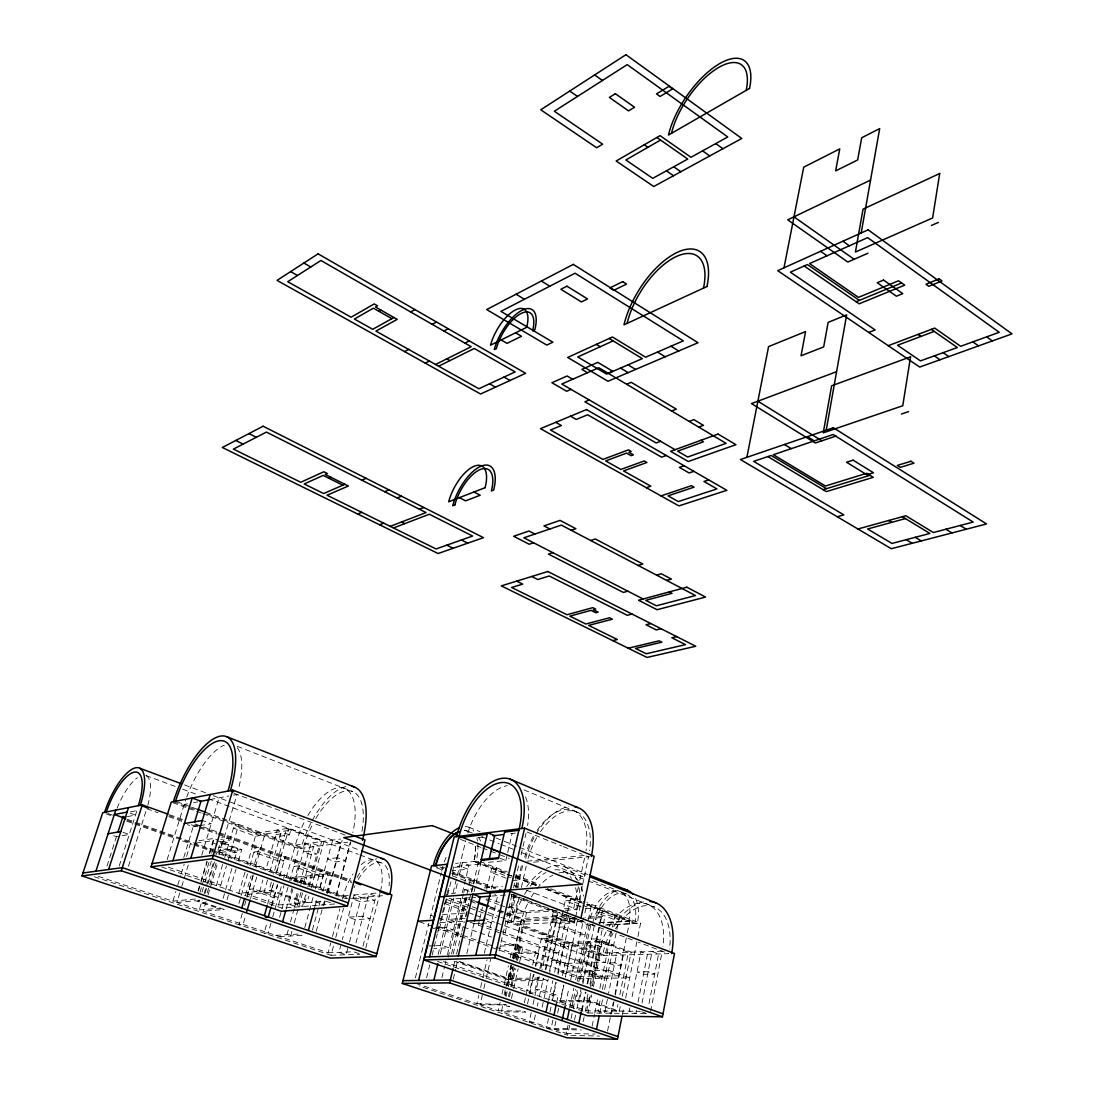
<?xml version="1.0" encoding="UTF-8"?>
<svg xmlns="http://www.w3.org/2000/svg" width="1094" height="1094" viewBox="0 0 1094 1094"><rect width="100%" height="100%" fill="white"/><g stroke="black" fill="none" stroke-linecap="round" stroke-linejoin="round"><path stroke-width="0.75" stroke-dasharray="5 3.75" d="M650.615 1011.403L662.239 951.206L598.664 953.147L591.84 986.077M642.041 1003.075L652.106 951.52L658.615 953.954L648.332 1007.054M636.476 1010.213L635.833 1013.495L629.228 1011.198L629.87 1007.902M638.076 1002.077L647.457 954.283L640.961 951.848L631.484 999.752M563.861 985.12L560.319 1001.721L586.726 1010.788L616.592 1011.075L617.905 1004.538M619.874 994.733L628.407 952.245L598.897 941.264L589.652 985.803M555.725 982.344L551.814 1000.559L589.283 1000.654L619.327 1011.102L620.64 1004.552M622.281 996.361L631.129 952.149L601.604 941.168L564.285 942.618L557.516 974.07M622.336 1014.808L624.004 1006.425M625.672 998.043L637.597 938.201M637.925 936.546L640.564 923.295L586.794 902.605M607.539 1031.054L610.575 1015.998M610.917 1014.316L613.269 1002.61M614.965 994.241L627.012 934.508M627.341 932.854L629.679 921.285L586.63 904.752L584.21 916.129M613.98 1001.571L611.642 1013.222L605.078 1010.965M615.307 994.993L623.375 954.98L616.934 952.587L608.51 993.352M607.457 999.287L604.49 1013.14L597.939 1010.897L600.661 997.619M592.141 1026.022L594.507 1014.521M594.78 1013.222L598.199 996.525M599.881 988.361L612.093 928.861M612.435 927.206L614.828 915.582L619.778 915.295L604.531 989.961M602.343 989.414L609.837 952.806L616.264 955.185M599.772 1013.276L602.862 998.166M583.129 1021.632L584.852 1013.317M585.194 1011.649L588.654 995.007M590.377 986.679L603.04 925.674M603.382 924.02L604.75 917.456L601.768 916.307L585.126 917.251M586.726 1010.788L590.131 994.309M589.283 1000.654L590.651 994.049M592.36 985.79L601.604 941.168M601.317 946.789L598.008 945.558L587.314 945.941L590.61 947.158L601.317 946.789L602.206 942.495L572.709 943.616L565.625 976.819M437.573 961.421L588.011 1012.962L591.731 994.952M593.427 986.761L599.868 955.65L668.762 953.667L638.458 942.235M581.242 991.971L579.177 1001.789L575.827 1000.627L577.892 990.795M582.952 983.793L591.498 942.905L588.203 941.688L579.601 982.617M581.516 1010.459L585.358 992.039M587.068 983.793L602.712 908.731L597.775 909.032L595.327 920.71M582.131 1010.596L585.96 992.272M587.683 983.944L600.059 924.539M600.401 922.898L601.768 916.307M587.929 994.049L586.562 1000.654L616.592 1011.075M569.701 1007.889L573.899 988.032M575.649 979.745L591.539 904.423L586.63 904.752M555.916 1021.153L554.179 1029.317L566.295 1033.351L568.018 1025.215M571.779 1007.314L575.553 989.427M577.263 981.291L589.461 923.363M569.701 1025.215L567.595 1035.211L419.098 986.009M571.095 1018.555L572.846 1010.227M573.201 1008.559L577.058 990.234M578.808 981.906L590.596 925.798L593.933 925.633M574.528 1020.073L575.567 1015.068M576.88 1008.805L580.928 989.482M582.459 982.193L594.986 922.379M565.448 1004.552L568.948 988.06M570.699 979.814L583.868 917.757M552.88 1020.141L551.13 1028.305L501.38 1011.8L503.254 1003.513M556.737 1002.172L558.131 995.636L540.901 989.687L536.238 989.714L553.455 995.636L558.131 995.636M562.412 975.629L568.579 946.857L546.426 938.543L541.311 938.761L563.916 947.021L568.579 946.857M569.427 942.413L568.538 946.625L563.383 946.802M573.994 921.599L557.133 915.268L552.511 915.541L569.331 921.845L573.994 921.599L574.801 917.825M574.418 922.898L567.376 920.259L552.771 921.066L559.772 923.678L574.418 922.898L575.376 918.44M575.69 916.95L582.213 886.455M582.5 885.114L588.558 856.793L583.827 854.893M557.667 1012.989L559.403 1004.825M559.759 1003.198L563.588 985.243M565.338 977.079L577.741 918.946M548.491 1000.641L552.812 980.648M554.603 972.306L570.986 896.519L566.104 896.861L549.708 972.402M567.376 920.259L568.347 915.787M548.545 1018.432L546.439 1028.21L578.316 1028.934M549.94 1011.923L550.993 1007.027M552.402 1000.531L556.258 982.603M558.008 974.453L570.138 918.098L575.129 917.811M578.384 886.742L573.776 908.184L563.766 908.827M579.806 880.15L585.126 855.412L527.267 861.183M549.585 970.542L560.73 919.247L553.742 916.635L542.132 969.681M542.132 1007.259L543.568 1000.627M543.937 998.959L548.258 979.034M533.407 974.535L529.373 992.873L534.501 992.86L538.426 974.959M539.848 968.464L547.356 934.303L542.241 934.536L535.253 966.207M531.219 1012.62L529.058 1022.452L533.722 1022.534L535.882 1012.675M533.01 1004.442L539.123 976.6M540.915 968.422L553.332 911.767L556.422 911.576M537.304 1006.111L538.029 1002.815M539.465 996.251L543.403 978.173M545.195 969.968L557.967 911.48M546.043 969.284L557.243 917.948L521.141 919.999L512.293 958.672M524.327 1002.788L530.863 973.195M532.682 964.99L535.595 951.835L538.74 952.97L535.841 966.098M527.513 1003.868L529.318 995.649M529.687 994.008L534.036 974.303M508.464 996.62L510.324 988.347M510.693 986.679L514.795 968.477M516.655 960.204L520.019 945.298L516.819 944.149L500.314 944.792M509.462 996.784L511.322 988.552M511.691 986.911L515.766 968.792M517.612 960.559L520.58 947.39L522.946 947.295L519.609 962.146M511.472 998.439L513.318 990.193M513.688 988.538L518.132 968.751M482.345 994.993L480.102 1004.73L498.208 1010.747L500.095 1002.446M501.982 994.145L503.855 985.844M504.238 984.176L508.368 965.92M510.255 957.619L511.377 952.628L535.595 951.835M504.088 994.966L511.021 964.771M458.865 961.298L508.436 978.419L511.445 965.099M512.949 958.44L521.988 918.468L566.719 915.883M505.127 995.212L505.879 991.889M507.384 985.256L511.5 967.014M513.373 958.713L514.495 953.736L538.74 952.97M505.223 995.513L505.961 992.203M507.466 985.571L511.582 967.356M513.455 959.069L516.819 944.149M506.084 996.62L507.944 988.361M508.327 986.706L512.799 966.877M514.659 958.617L517.64 945.394L520.019 945.298M513.236 966.371L510.228 979.65L456.608 961.147M515.11 958.057L523.725 919.849L504.635 912.806M454.078 961.216L511.158 980.894L514.139 967.643M516.012 959.37L526.529 912.669L507.931 905.859M557.229 910.769L515.452 913.353L512.033 912.095L515.753 895.781M517.626 887.631L522.836 864.821M519.158 897.066L513.51 921.886A53.155 29.292 -70.2 0 1 522.002 898.871M521.359 887.466L526.214 866.133M499.055 950.946L512.006 894.536M513.524 887.918L519.199 863.139M521.1 854.879L526.023 833.396M505.154 932.854L514.057 893.989M515.548 887.507L518.132 876.171L514.946 876.458M514.44 896.041L508.464 922.16L574.022 918.509M516.313 887.863L521.92 863.371M415.761 983.383L476.875 1003.663L478.762 995.54M480.635 987.417L482.522 979.294M482.892 977.68L487.035 959.807M483.849 988.511L485.722 980.388M486.092 978.774L490.591 959.288M484.3 953.202L497.688 895.617L494.762 894.523M488.416 862.332L505.852 860.554L507.329 854.182M507.698 852.582L512.142 833.478M478.256 925.1L479.404 920.232M479.787 918.632L482.468 907.241M486.666 889.367L491.644 868.253L496.389 867.802L491.425 888.984M466.823 953.653L474.099 922.871M453.422 967.041L454.981 960.546M456.526 954.064L461.559 932.95M461.955 931.336L464.28 921.586M465.442 916.704L470.912 893.771M471.309 892.13L478.734 861.005L455.596 863.398M466.071 916.198L467.193 911.507M471.993 891.35L473.538 884.896M473.77 883.925L474.687 880.055L470.201 880.451L457.101 935.165L461.6 934.946M453.258 979.103L455.624 969.147M456.02 967.493L457.593 960.86M474.058 891.733L480.649 864.041A34.803 17.668 -68.9 0 0 481.278 861.033M441.908 977.612L444.711 966.002M445.08 964.47L445.901 961.038M447.446 954.611L461.969 894.29M462.352 892.677L468.97 865.217L462.365 862.701L458.837 877.265M448.171 957.4L463.418 893.935M463.774 892.472L464.471 889.559L472.745 888.875M451.48 954.036L464.895 898.119L477.613 902.823M453.176 953.982L466.577 897.996L470.188 899.323M440.267 953.913L454.516 895.056M457.265 883.733L454.913 893.442L446.42 894.222M426.592 977.845L429.792 964.744M432.144 955.117L437.299 934.016M437.696 932.389L440.034 922.748M440.431 921.162L444.082 906.215M444.328 905.176L446.885 894.701M447.282 893.06L448.896 886.482M452.506 871.699L453.709 866.763L480.649 864.041M450.933 881.737L439.843 927.206L435.385 927.452M452.519 875.227L453.313 871.986L501.462 890.16M438.12 954.488L451.562 899.131L475.671 897.299M453.135 892.649L465.743 840.698M415.378 977.886L428.834 923.295M430.024 918.495L441.292 872.793M441.689 871.166L442.496 867.898A34.803 17.668 -68.9 0 1 443.275 864.971M362.989 946.173L375.967 896.273L368.842 893.716L355.755 943.725M365.765 948.101L380.124 892.745L352.309 895.138M347.81 948.375L346.128 954.761L338.921 952.354L340.658 945.79M349.492 942.002L361.198 897.504L354.128 894.974L342.313 939.568M206.11 901.429L203.183 911.22L328.132 952.765L330.73 943.014M332.467 936.519L339.851 908.909M342.449 899.159L343.325 895.904A36.622 17.066 -69.3 0 1 353.061 874.024M94.248 876.718L331.003 955.294L333.588 945.599M335.749 937.531L343.489 908.458M336.049 895.494L350.34 842.366M336.268 896L350.832 841.819M325.068 901.497L324.18 904.793L315.851 901.894L317.192 897.012M327.256 893.429L340.904 843.118L332.74 840.083L318.901 890.748M327.913 893.046L342.19 840.383M312.392 930.132L318.518 907.623M318.956 906.023L320.706 899.596M322.894 891.555L327.708 873.874L291.852 877.675L290.689 881.846M316.18 931.418L322.716 907.323M323.154 905.723L324.453 900.909M326.627 892.868L331.427 875.214L295.503 878.974L294.341 883.131L305.595 881.996L301.917 880.697L295.503 881.354M304.775 927.603L313.91 894.249M315.373 888.902L320.227 871.18L324.672 870.701L319.38 890.092M314.867 906.611L317.164 898.188M305.609 895.042L302.436 906.529L294.218 903.685L297.404 892.171M307.852 886.892L319.147 845.977L311.079 842.995L299.674 884.007M253.152 874.762L247.49 894.345L278.505 904.984L304.734 902.81L306.949 894.755M309.164 886.701L321.609 841.573L286.587 828.609L273.637 874.147M244.988 872.191L238.834 893.333L271.38 890.188L307.14 902.618L308.918 896.15M311.134 888.082L324.015 841.259L288.953 828.24L256.338 833.163L247.353 864.069M288.269 929.859L286.929 934.714L290.662 935.958L292.002 931.117M290.512 921.777L294.108 908.827M294.56 907.213L299.045 891.036M300.836 884.567L303.079 876.485L306.758 877.798L304.966 884.253M301.014 892.266L296.939 906.967L288.734 904.136L292.836 889.408M303.257 884.157L313.636 846.701L305.582 843.734L295.106 881.285M294.245 923.035L302.737 892.335M286.19 908.977L292.016 888.109M293.971 881.121L299.428 861.58L295.038 862.113M270.97 923.199L268.249 932.854L264.119 933.1L266.909 923.227M272.762 916.799L281.814 884.704M283.62 878.291L284.522 875.077L280.392 875.528M278.505 904.984L283.975 885.566M286.245 877.484L295.353 845.115A57.667 25.518 -68.3 0 1 305.158 820.432M279.572 917.319L288.091 886.933M289.732 880.82L298.758 848.643L347.646 842.23M289.431 834.831L285.26 833.3L275.893 834.667L280.037 836.199L289.431 834.831L290.758 830.141L264.939 833.984L255.039 868.239M271.476 905.531L277.493 884.294M279.804 876.116L285.343 856.506L281.008 857.053L276.385 873.327M271.818 905.832L277.602 885.402M267.565 879.891L263.886 892.786L259.661 891.323L262.902 880.027M269.876 871.836L281.363 831.536L277.22 830.018L265.678 870.345M271.326 882.284L269.015 890.42L304.734 902.81M271.38 890.188L273.691 882.037M276.003 873.887L288.953 828.24M267.606 904.259L273.609 883.104M242.266 913.463L239.012 924.758L243.073 924.485L245.876 914.762M244.591 905.449L246.465 898.94M246.916 897.395L253.425 874.858M250.512 898.639L257.035 876.02M238.943 903.466L240.844 896.902M241.323 895.275L247.504 873.956M249.883 865.764L255.121 847.727L259.401 847.139L253.835 866.366M259.948 835.543L237.836 827.474L233.405 828.185L255.449 836.199L259.948 835.543L260.837 832.479M245.494 895.207L251.059 875.979M223.094 898.434L232.16 867.624M234.54 859.515L237.877 848.178L216.844 851.105L215.874 854.373M227.046 899.774L229.425 891.665M229.904 890.051L236.072 869.005M238.451 860.896L241.774 849.559L216.94 840.684M222.67 864.383L216.366 885.648L220.783 885.169L226.458 865.983M228.345 859.583L238.752 824.397L234.321 825.108L224.612 857.833M234.526 852.787L236.605 852.513L220.906 846.92L218.855 847.207L234.526 852.787L235.812 848.465L220.154 842.859L216.762 854.236M207.163 893.032L216.38 862.099M218.814 853.963L222.205 842.558L220.154 842.859M219.169 854.318L237.015 794.435L230.478 795.666M220.291 841.683L223.45 841.218L224.762 836.801L221.603 837.279M208.051 894.906L217.774 862.25M212.4 842.859L216.366 844.267L227.456 842.654L228.755 838.236L220.838 839.426M199.983 892.389L209.269 861.402M211.716 853.252L213.18 848.356M202.034 892.184L204.469 884.007M204.961 882.379L211.32 861.142M179.799 892.882L176.872 902.482L199.272 909.921L202.199 900.116M204.154 893.579L213.918 860.91M205.111 893.224L207.545 885.101M208.024 883.487L214.821 860.732M198 890.817L200.448 882.639M200.94 880.998L206.834 861.375M209.296 853.197L213.713 838.483L217.679 839.905M198.438 890.967L207.231 861.675M209.665 853.539L213.576 840.52L194.882 843.31M201.747 855.221L219.06 797.827M98.31 876.362L172.893 901.155L175.819 891.542M177.775 885.142L180.701 875.542M181.194 873.942L184.12 864.342M186.568 856.342L190.971 841.929M181.741 886.482L188.551 864.096M183.792 857.464L193.611 825.355M167.15 859.583L184.216 804.446A59.965 23.193 -67.5 0 1 185.83 799.523M128.477 866.298L146.268 810.312M119.178 866.065L136.914 810.613L134.111 809.615M106.993 866.024L117.345 833.943M130.446 811.857L138.541 810.298M184.216 804.446L187.566 803.803M193.706 802.64L197.617 801.902M209.939 799.564L228.851 795.981M127.465 816.589L135.492 815.071L127.082 812.076M198.11 825.915L193.187 826.736L187.279 824.616M199.751 825.642L211.251 823.741L202.294 820.486M198.93 840.725L213.713 838.483M220.687 852.458L241.774 849.559M295.353 845.115L340.658 839.016M477.914 837.648L484.642 836.828M510.816 833.642L515.315 833.095M255.75 866.817L259.825 866.325M475.302 846.291A34.885 17.695 -68.8 0 1 473.811 861.416L476.191 861.169L506.207 872.752M442.482 867.898L444.807 867.665M454.625 867.378L461.394 866.694L468.013 869.21L452.738 870.715M533.612 862.222L589.42 856.711M172.893 901.155L195.539 898.994L199.587 900.348L197.535 900.54L224.202 909.483L203.183 911.22M247.49 894.345L273.268 891.897M176.872 902.482L195.498 900.731L218.171 908.335M202.212 902.974L204.25 902.796M512.43 880.588L517.216 880.164L512.553 878.386M343.325 895.904L351.68 895.193M199.272 909.921L220.236 908.157M382.544 895.712L346.073 898.762L212.961 851.693M307.14 902.618L324.097 901.21M484.314 887.918L502.515 886.413M334.682 903.959L282.074 908.157L161.68 866.913M491.862 896.068L507.233 894.892M466.058 910.044L463.063 910.249L444.602 903.507M506.262 907.35L511.076 907.035M442.441 914.543L469.039 912.834L473.839 914.584M512.033 912.095L552.087 909.565M585.796 908.649L590.719 908.348L582.801 905.312M565.434 910.263L577.276 909.524L526.72 890.27M465.046 918.345L448.636 919.329L455.364 921.75M440.472 922.625L467.07 921.066M473.88 923.774L480.239 923.418M481.839 923.322L491.37 922.789L483.986 920.109M275.715 935.343L300.043 933.989M587.861 918.386L604.75 917.456M279.435 936.573L303.804 935.247M433.087 928.286L446.653 927.548L453.395 929.941L438.092 930.748M582.35 921.066L520.347 924.389A53.004 29.388 -70.3 0 1 528.799 901.429M598.609 922.789L628.954 921.216L634.848 923.486L637.337 923.363L583.622 902.632M599.526 922.844L629.679 921.285M606.938 924.881L634.848 923.486L587.013 905.039M605.584 925.045L640.564 923.295M593.522 925.469L511.103 894.919M546.959 940.84L551.595 940.649M428.752 945.982L433.839 945.777M435.535 945.708L442.318 945.435L449.087 947.801L433.785 948.389M500.259 946.05L515.274 945.489M328.132 952.765L353.649 951.794L359.447 953.736M331.003 955.294L359.844 954.269M554.029 952.477L558.925 952.313L500.409 931.144M574.897 960.012L579.834 959.889L591.198 963.992L586.247 964.115M546.275 965.031L541.626 965.14L477.285 942.317M508.436 978.419L540.313 977.981L547.438 980.47L511.158 980.894M507.643 979.691L543.882 979.226M560.319 1001.721L589.939 1001.817M476.875 1003.663L505.51 1004.524M480.102 1004.73L501.845 1004.866L509.626 1006.685L504.225 1004.88L506.604 1004.894M619.327 1011.102L640.428 1011.307M498.208 1010.747L522.508 1011.006L525.708 1012.073L501.38 1011.8M588.011 1012.962L647.675 1013.632M554.179 1029.317L581.393 1029.96M566.295 1033.351L595.027 1034.103M570.959 1035.307L599.512 1036.086M168.326 867.173L220.783 885.169M443.343 961.571L534.501 992.86M113.667 835.707L116.47 836.678L129.27 834.517L120.805 831.549M325.738 901.073L332.713 903.521M641.754 1011.772L647.046 1013.632M127.273 819.365L350.353 898.406M107.759 813.471L112.573 815.18M127 820.281L133.413 822.551M135.013 823.112L192.722 843.542M194.322 844.117L211.962 850.353M213.562 850.913L346.607 898.01M105.913 813.827L110.713 815.522M126.685 821.17L176.216 838.688M182.602 840.958L192.188 844.336M193.788 844.91L211.361 851.118M438.311 926.673L563.383 971.116M419.371 921.777L476.232 941.948M601.946 978.309L584.565 972.087L589.529 972.005L606.924 978.241M590.459 970.61L593.481 971.704L566.377 972.183L578.288 976.409L618.671 975.821L468.656 921.64M517.64 945.394L522.946 947.295M430.804 915.295L437.203 917.592M438.79 918.167L491.521 937.066M501.12 940.512L565.024 963.417L605.201 962.46L496.266 922.762M223.45 841.218L227.456 842.654M478.529 923.213L498.837 930.57M169.57 814.729L183.997 819.939M195.238 823.987L217.692 832.096M219.292 832.671L351.01 880.205M169.064 815.645L181.85 820.254M194.636 824.862L197.823 826.025M199.423 826.599L216.995 832.931M218.595 833.505L351.215 881.313M146.774 808.712L157.919 812.733M168.832 816.671L181.823 821.334M191.327 824.767L197.754 827.078M199.354 827.652L217.022 834.011M218.472 834.531L351.94 882.598M173.399 801.683L195.744 809.847M206.903 813.922L221.262 819.174M222.861 819.762L301.041 848.342A62.426 27.87 -68.4 0 1 311.626 821.676M445.983 902.058L466.017 909.387M172.852 802.668L187.033 807.851M188.606 808.425L194.91 810.722M196.496 811.297L201.214 813.033M202.8 813.608L298.758 848.643M475.439 915.172L481.852 917.497M483.452 918.085L494.666 922.174M449.087 898.229L471.09 906.311M472.321 906.762L478.94 909.182M480.293 909.688L486.803 912.068M488.28 912.615L499.452 916.717M500.943 917.264L605.078 955.5A51.295 30.591 -71.2 0 1 613.037 933.196M445.778 899.2L496.375 917.743M505.25 920.984L599.868 955.65M176.982 801.793L190.63 806.784M191.505 807.112L196.305 808.863M205.891 812.377L303.353 848.041A57.49 25.668 -68.4 0 1 313.363 822.948M490.331 907.514L503.213 912.273M462.379 898.311L476.669 903.589M489.374 908.28L524.587 921.271M145.912 775.55L176.257 786.818M182.643 789.184L197.016 794.517M208.202 798.661L358.326 854.346M359.926 854.947L382.285 863.234M473.319 900.485L478.037 902.222M490.591 906.871L506.29 912.669M507.862 913.244L521.988 918.468M184.489 784.904L206.821 793.232M213.152 795.625L359.994 850.298M464.471 889.559L470.844 891.938M499.479 902.591L489.114 898.858L484.355 899.213L498.44 904.451M500.013 905.025L504.703 906.776M436.26 867.679L442.564 870.045M451.904 873.573L492.587 888.889M511.773 896.109L590.596 925.798M234.02 793.3L345.376 835.173M452.355 875.884L472.239 883.35M439.87 866.913L443.508 868.294M512.498 894.318L517.243 896.109M523.547 898.489L527.691 900.171M565.817 914.598L583.293 921.216M591.69 924.403L594.589 925.497M510.925 894.126L548.641 908.348M551.13 909.292L559.649 912.505M562.084 913.422L584.866 922.023M590.883 924.293L614.678 933.264M619.696 935.151L632.359 939.937M433.333 865.518L442.865 869.115M452.383 872.711L495.24 888.916M506.221 878.209L490.7 872.274L495.445 871.822L510.994 877.785M581.064 906.83L565.256 900.786L570.138 900.458L581.215 904.697M514.084 885.456L518.829 887.261M507.137 874.215L511.801 876.007M514.891 877.197L538.18 886.14M545.933 889.107L585.044 904.136M480.211 861.566L507.26 871.986M515.028 874.968L539.903 884.54M550.774 888.738L585.222 901.989M515.684 876.417L539.383 885.552M547.287 888.601L582.035 902.017M473.811 861.416L505.702 873.696L474.003 861.484A34.885 17.6 -68.9 0 0 475.507 846.373M507.301 874.311L537.592 885.99M545.564 889.066L580.64 902.591M460.478 839.385L480.963 847.385M482.536 848L498.29 854.14M499.862 854.756L509.312 858.448M500.054 858.298L505.852 860.554M237.343 746.327L352.801 791.632M562.986 870.988L586.616 880.287M588.189 880.916L654.376 906.953M564.627 866.79L588.23 876.13M467.658 831.235L474.194 833.806M481.675 836.773L499.137 843.693M500.724 844.322L513.414 849.341M521.346 852.486L586.425 878.236M592.77 880.752L626.096 893.935A32.834 19.254 -70.3 0 0 595.915 919.753M626.165 893.962L620.353 891.678A32.902 19.104 -70.3 0 1 628.954 921.216M468.943 827.269L480.047 831.686M495.897 837.977L518.105 846.811M519.677 847.44L587.861 874.53M527.062 832.014L561.755 845.99M563.328 846.633L582.254 854.25M523.958 789.868L575.991 811.639M361.116 864.629A36.622 17.066 -69.3 0 1 380.862 889.586M358.23 879.494A36.526 17.148 -69.4 0 1 380.356 862.592A36.526 17.148 -69.4 0 1 389.04 885.73M353.991 887.877A36.526 17.148 -69.4 0 1 354.948 885.743M357.013 877.456A40.916 19.213 -69.4 0 1 376.705 858.749M146.199 775.66A39.657 14.017 -67.5 0 1 147.772 805.362M117.072 808.247A39.657 14.017 -67.5 0 1 137.338 777.67M635.6 898.557A36.772 21.565 -70.3 0 1 637.337 923.363M592.798 922.406A36.772 21.565 -70.3 0 1 617.317 890.256M627.778 894.796A32.834 19.254 -70.3 0 1 634.835 923.486M465.265 826.517A39.083 19.829 -68.8 0 1 473.743 831.098M476.902 838.141A39.083 19.829 -68.8 0 1 477.504 841.067M477.846 844.212A39.083 19.829 -68.8 0 1 476.191 861.169M464.116 830.442A34.885 17.695 -68.8 0 1 470.365 833.081M464.389 830.551A34.885 17.6 -68.9 0 1 469.189 832.042M478.447 837.238A34.803 17.668 -68.9 0 1 480.526 841.136M444.246 861.949A34.803 17.668 -68.9 0 1 446.735 855.795M590.295 917.62A32.902 19.104 -70.3 0 1 618.616 891.131M525.558 796.924A53.319 27.706 -68.3 0 1 527.609 825.56M467.794 833.108A53.319 27.706 -68.3 0 1 507.37 785.615M540.477 831.7A52.102 28.676 -68.8 0 1 576.429 811.803A52.102 28.676 -68.8 0 1 589.639 850.708M528.06 858.503A52.102 28.676 -68.8 0 1 537.769 835.912M537.127 830.346A52.17 28.635 -68.8 0 1 573.488 810.558A52.17 28.635 -68.8 0 1 585.974 850.872M524.696 857.176A52.17 28.635 -68.8 0 1 534.433 834.558M558.87 872.957A53.004 29.388 -70.3 0 1 578.37 881.039M581.174 886.564A53.004 29.388 -70.3 0 1 583.594 896.082M531.301 896.984A53.004 29.388 -70.3 0 1 535.964 890.092M536.963 888.807A53.004 29.388 -70.3 0 1 552.812 875.173M554.877 869.839A53.155 29.292 -70.2 0 1 571.492 878.345M575.54 887.74A53.155 29.292 -70.2 0 1 576.237 913.764M524.518 894.413A53.155 29.292 -70.2 0 1 527.253 890.174M530.18 886.208A53.155 29.292 -70.2 0 1 546.029 872.52M615.471 928.888A51.295 30.591 -71.2 0 1 653.856 906.748A51.295 30.591 -71.2 0 1 669.501 949.127M609.112 926.481A51.418 30.495 -71.1 0 1 647.457 904.246A51.418 30.495 -71.1 0 1 662.991 946.652M598.664 953.147A51.418 30.495 -71.1 0 1 606.664 930.789M525.64 858.393A56.573 31.138 -68.8 0 1 535.472 835.078M536.169 833.915A56.573 31.138 -68.8 0 1 568.825 806.729M611.095 931.404A55.698 33.217 -71.2 0 0 602.466 955.582L510.98 922.023A57.709 31.794 -70.2 0 1 519.554 898.324M613.734 926.741A55.698 33.217 -71.2 0 1 646.786 901.47M546.221 868.513A57.709 31.794 -70.2 0 1 576.401 879.426M579.013 887.931A57.709 31.794 -70.2 0 1 579.095 913.203M526.652 886.564A57.709 31.794 -70.2 0 1 541.612 871.262M237.138 747.626A59.965 23.193 -67.5 0 1 238.424 789.321M186.746 796.993A59.965 23.193 -67.5 0 1 224.256 745.192M315.783 818.599A57.49 25.668 -68.4 0 1 351.844 791.277A57.49 25.668 -68.4 0 1 361.608 833.136M307.838 815.604A57.667 25.518 -68.3 0 1 344.405 788.336A57.667 25.518 -68.3 0 1 352.856 832.561M312.337 820.35A62.426 27.87 -68.4 0 1 347.892 786.258M258.129 851.542L253.849 852.117L279.763 861.402L284.112 860.882L258.129 851.542M308.836 851.077L303.339 851.775L311.407 854.715L316.918 854.031L308.836 851.077M337.485 857.737L327.598 858.913L335.803 861.908L345.731 860.759L337.485 857.737M298.211 865.942L293.835 866.448L319.051 875.487L323.496 875.022L298.211 865.942M253.343 888.848L249.268 889.244L274.088 897.818L278.218 897.449L253.343 888.848M367.748 897.914L353.02 899.131L360.104 901.634L374.873 900.458L367.748 897.914M362.962 916.198L348.234 917.196L355.359 919.671L370.128 918.714L362.962 916.198M601.891 912.628L596.968 912.916L614.035 919.452L618.985 919.179L601.891 912.628M564.422 926.905L559.526 927.151L580.244 934.85L585.167 934.632L564.422 926.905M596.435 938.83L591.498 939.021L608.702 945.421L613.666 945.243L596.435 938.83M557.188 960.409L552.279 960.532L573.201 968.026L578.138 967.916L557.188 960.409M614.869 962.802L607.758 962.966L614.213 965.318L621.324 965.168L614.869 962.802M608.551 970.282L558.706 971.198L579.505 978.569L629.679 977.927L608.551 970.282M648.154 971.759L636.995 971.951L643.518 974.33L654.704 974.152L648.154 971.759"/><path stroke-width="1.5" d="M826.216 430.202L846.66 314.853L828.144 322.374L823.686 346.894L801.04 355.796L805.567 331.564L768.576 346.607L746.887 457.333M861.183 232.981L879.672 128.613L861.703 137.748L857.655 159.97L835.625 170.896L839.754 148.893L803.707 167.177L784.001 267.825M580.941 918.126L594.11 856.246L524.6 828.158L454.174 836.924L423.952 959.985L587.423 1015.793L662.444 1016.791L674.492 953.503L510.064 891.323L439.46 896.875M447.596 864.219L431.542 865.901L402.264 983.397L567.048 1037.823L617.454 1039.3L621.994 1016.476M596.49 1029.345L599.17 1016.217M578.822 1023.382L581.229 1011.841M567.253 1019.485L569.359 1009.543M562.302 1019.403L565.106 1006.206M553.933 1015.246L556.381 1003.8M545.974 1012.306L548.135 1002.309M423.952 959.985L494.748 957.906L524.6 828.158M490.03 954.939L519.185 828.842A53.469 27.582 -68.3 0 0 501.025 782.593A53.469 27.582 -68.3 0 0 459.083 836.322L429.614 956.853M475.712 955.39L490.358 892.868M504.963 830.606L498.399 858.558L481.018 860.363L487.596 832.766L494.734 835.597L489.155 859.187M474.481 921.257L480.225 896.957L472.95 894.249L458.249 955.937M402.264 983.397L449.648 982.877L453.039 968.669M433.88 980.251L437.887 963.677M418.605 980.456L447.145 864.274M167.956 814.155L142.288 804.897L102.713 812.705L82.009 875.952L330.265 958.084L376.062 956.566L391.871 894.947L354.155 881.34M347.4 906.147L364.986 839.96L232.79 790.128L171.279 802.093L151.04 866.817L281.213 911.247L347.4 906.147L212.277 858.694L151.04 866.817M308.344 930.515L314.511 907.883M282.594 921.818L285.78 910.427M271.025 907.172L268.249 916.977L265.35 917.182M264.365 915.664L267.141 905.887M246.793 911.562L250.075 900.184M241.788 908.034L244.564 898.42M212.277 858.694L232.79 790.128M190.78 858.352L210.185 794.531M194.595 822.141L200.981 801.259L192.202 798.018L172.866 860.787M82.009 875.952L121.284 870.756L142.288 804.897M117.865 832.343L123.034 816.302M108.593 869.498L128.518 807.604M95.916 871.221L115.759 810.121M660.557 140.046L625.85 159.984L652.776 178.349L687.743 159.054L656.879 137.475M378.852 311.284L380.931 310.108M393.963 317.52L372.712 329.308L354.388 319.038L373.382 308.18L391.884 318.669M410.633 311.954L414.927 309.588M432.171 324.316L436.52 322.005M404.575 351.571L408.677 349.437M443.891 331.044L448.239 328.761M425.265 363.126L429.395 361.047M464.923 343.119L469.312 340.89M435.549 364.493L471.172 346.702L320.939 260.481L287.736 281.719L351.133 317.219L374.23 303.927L377.526 305.8L375.447 306.99L397.204 319.352L375.926 331.099L478.871 388.753L515.11 371.919L474.276 348.48L438.612 366.203M870.55 180.072L787.748 219.826L847.823 262.054L867.966 253.234M613.132 340.877L577.755 356.959L606.623 374.093L642.328 358.627L609.194 338.484M328.993 478.297L331.072 477.367M931.432 225.446L938.392 222.41M344.911 484.286L323.646 493.558L304.214 483.972L323.181 475.398L342.819 485.189M571 389.382L566.665 391.269L551.909 382.736L567.116 375.98L572.695 379.249M608.155 373.286L612.749 371.29L597.775 362.36L581.899 369.416L587.505 372.726M361.799 480.184L366.107 478.31M589.242 399.953L584.893 401.785L656.14 442.961L660.585 441.306M626.616 384.254L631.224 382.312L676.283 409.156L671.607 410.988M384.678 491.712L389.026 489.907M856.096 301.725L901.634 282.963M357.656 514.002L361.758 512.334M397.095 497.975L401.484 496.197M868.732 332.453L875.118 329.95L790.374 272.16L807.399 264.543L859.351 300.385M379.563 524.764L383.707 523.151M419.412 509.23L423.829 507.493M390.23 526.364L426.031 512.566L266.43 432.089L233.405 449.087L300.754 482.263L323.838 471.774L327.338 473.524L325.26 474.454L348.357 486.009L327.051 495.226L436.055 548.956L472.581 536.033L429.327 514.235L393.471 527.964M888.232 345.69L934.7 328.091L960.669 346.292L999.205 332.303L867.638 237.617L809.56 263.586L858.462 297.377L898.557 280.775L904.697 285.137L859.132 303.817L804.186 265.992M689.165 421.422L693.869 419.645L703.428 425.347L698.724 427.098M934.249 331.4L897.545 345.239L920.492 360.883L957.305 347.523L931.336 329.362M836.582 371.687L751.469 403.59L815.345 442.988L836.062 436.027M666.287 455.473L661.583 457.183L587.628 414.763L576.264 419.44L570.562 416.185M684.133 465.743L679.415 467.398L689.111 472.964L693.856 471.336M646.322 487.719L650.793 486.174L623.553 470.926L646.896 462.488L644.216 460.957L620.886 469.435L605.652 460.916L626.602 453.107L631.129 455.678L633.412 454.831L628.886 452.26L631.17 451.398L628.448 449.853L602.944 459.412L550.446 430.024L561.4 425.539L555.725 422.339M901.442 414.024L908.622 411.604M660.995 495.91L691.435 485.681L694.034 487.158L668.065 495.842L678.307 501.572L716.912 488.909L703.962 481.483L708.707 479.883M533.585 542.788L529.209 544.251L513.66 536.279L529.017 531.014L534.911 534.063M571.205 530.275L575.854 528.717L560.046 520.388L543.978 525.899L549.899 528.976M552.812 552.648L548.409 554.07L623.361 592.442L627.874 591.184M590.664 540.504L595.355 539L642.834 564.025L638.076 565.42M823.126 489.688L870.004 475.302M837.252 516.765L843.816 514.864L753.67 461.367L771.147 455.46L826.462 488.662M656.564 575.129L661.337 573.776L671.401 579.082L666.615 580.408M857.956 528.99L905.805 515.739L933.373 532.532L973.168 522.057L833.108 434.509L773.362 454.707L825.45 486.023L866.735 473.278L873.272 477.312L826.353 491.616L767.838 456.567M905.435 518.583L867.624 528.99L891.952 543.431L929.886 533.448L902.331 516.696M632.017 614.049L627.245 615.293L549.243 576.005L537.742 579.505L531.711 576.497M650.834 623.553L646.034 624.756L656.25 629.912L661.049 628.722M612.79 640.633L617.331 639.511L588.654 625.399L612.339 619.204L609.508 617.782L585.851 624.018L569.824 616.127L591.047 610.356L595.82 612.736L598.131 612.107L593.358 609.727L595.683 609.098L592.811 607.662L566.979 614.719L511.623 587.478L522.7 584.1L516.71 581.133M628.229 648.209L659.135 640.824L661.856 642.178L635.491 648.455L646.253 653.761L685.5 644.639L671.866 637.775L676.694 636.626M127.082 812.076L114.323 814.538L122.651 817.491L125.865 816.89M200.147 801.423L209.939 799.564M108.087 833.765L120.805 831.549M184.339 823.55L202.294 820.486M82.98 872.971L122.282 867.651L376.815 953.653M152.052 863.604L213.289 855.303L348.261 902.878M458.742 837.731L487.24 834.216M504.607 832.069L518.843 830.319M493.093 835.802L503.158 834.572M498.604 857.723L481.21 859.542L484.095 860.663M478.42 897.094L490.495 896.164M417.758 921.203L433.388 920.259M466.536 921.121L483.986 920.109M424.691 957.004L495.473 954.761L663.005 1013.81M402.948 980.662L450.318 980.033L617.987 1036.592M121.284 870.756L376.062 956.566M449.648 982.877L617.454 1039.3M494.748 957.906L662.444 1016.791M122.46 817.656L125.796 818.845M148.292 808.165L140.305 805.28A44.553 15.562 -67.4 0 0 135.697 767.783A44.553 15.562 -67.4 0 0 104.559 812.336M356.015 883.036L360.815 884.772M379.987 891.678L387.973 894.564M197.043 809.136L205.891 812.377M479.199 903.412L487.432 906.447M478.037 902.222L489.018 906.283M139.813 768.261L181.303 783.714M361.594 850.886L383.939 859.214M233.583 791.796L230.41 790.593A65.312 24.971 -67.5 0 0 220.25 736.166A65.312 24.971 -67.5 0 0 173.399 801.683M490.645 848.67L500.122 852.376M226.69 736.672L354.675 787.133M589.803 876.759L655.921 902.892M589.447 875.159L627.505 890.284M509.872 779.051L577.605 807.522M235.784 440.458L243.1 444.096M446.803 545.154L453.094 548.285M401.457 522.029L404.725 523.657M248.94 433.607L256.311 437.299M461.408 539.985L467.74 543.157M643.081 598.992L523.876 537.797L561.359 525.093L695.401 595.533L656.359 605.803L645.747 600.36L672.003 593.317L669.323 591.909M459.384 497.633L465.593 500.833L480.198 495.24L473.962 491.985M446.735 358.9L449.812 360.637M290.621 271.599L297.5 275.483M489.538 383.803L495.5 387.167M303.858 263.039L310.778 266.991M504.033 377.061L510.023 380.48M675.066 449.689L561.783 384.049L598.828 367.734L726.101 443.357L687.702 457.018L677.596 451.166L703.442 441.812L700.885 440.308M501.161 339.919L507.028 343.352L521.523 336.268L515.616 332.795M620.544 368.063L628.161 372.63M906.201 539.684L912.218 543.294M915.254 537.304L921.271 540.928M627.997 364.835L635.641 369.43M516.053 294.245L524.409 299.277M596.339 344.364L600.264 346.73M888.601 520.498L891.692 522.358M784.439 444.492L791.277 448.649M657.494 352.049L665.207 356.781M945.941 529.222L951.985 532.942M541.366 281.035L549.803 286.204M807.386 436.643L814.251 440.882M670.991 346.21L678.731 350.996M960.204 525.476L966.262 529.222M757.882 401.197L821.84 440.814M666.41 170.814L673.521 175.724M934.317 355.865L939.992 359.776M673.713 166.794L680.837 171.717M569.728 91.062L577.482 96.436M644.27 144.764L647.935 147.293M918.016 334.408L920.929 336.432M943.11 352.678L948.785 356.603M820.582 251.305L826.996 255.791M702.567 150.863L709.746 155.936M972.853 341.875L978.556 345.895M594.644 74.953L602.452 80.477M793.984 216.831L854.127 259.292M842.9 241.227L849.327 245.808M715.749 143.588L722.956 148.729M986.665 336.856L992.367 340.931M671.511 133.29A57.804 25.312 -55.8 0 1 718.826 67.377A57.804 25.312 -55.8 0 1 746.163 90.378M627.108 323.4A59.732 28.594 -58.1 0 1 676.365 256.502A59.732 28.594 -58.1 0 1 703.483 288.105M380.808 858.352A40.916 19.213 -69.4 0 1 389.861 893.948M106.405 811.967A39.781 13.894 -67.4 0 1 134.22 772.159A39.781 13.894 -67.4 0 1 138.323 805.676M623.539 889.381A36.772 21.565 -70.3 0 1 632.838 894.222M459.357 827.72A39.083 19.829 -68.8 0 0 433.333 865.518L435.562 865.286A34.885 17.695 -68.8 0 1 458.824 831.508M435.945 865.436A34.885 17.6 -68.9 0 1 459.138 831.631M574.719 806.784A56.573 31.138 -68.8 0 1 591.321 856.52M456.622 836.623A58.05 29.948 -68.3 0 1 502.146 778.34A58.05 29.948 -68.3 0 1 521.879 828.5M649.85 901.483A55.698 33.217 -71.2 0 1 671.62 953.585M175.532 801.259A60.143 22.988 -67.5 0 1 218.704 740.87A60.143 22.988 -67.5 0 1 228.031 791.058M352.118 786.381A62.426 27.87 -68.4 0 1 362.429 840.288M910.55 356.808L902.769 405.751L823.249 432.855L831.618 385.813L910.55 356.808M939.691 173.508L932.635 217.938L855.412 252.044L863.043 209.159L939.691 173.508M318.08 253.835L277.055 280.379L480.581 394.018L525.626 373.314L318.08 253.835M625.946 54.7L540.764 109.797L596.654 147.745L602.657 144.176L554.343 111.232L627.231 64.628L727.756 136.969L690.957 157.276L660.065 135.642L616.168 160.996L653.761 186.513L741.773 138.459L625.946 54.7M615.348 93.701L609.372 97.434L628.544 110.877L634.547 107.226L615.348 93.701M669.022 86.289L656.496 93.906L660.079 96.477L672.632 88.901L669.022 86.289M749.527 88.436L668.475 135.041A62.755 27.487 -55.8 0 1 719.825 63.52A62.755 27.487 -55.8 0 1 749.527 88.436M263.093 426.222L222.328 447.487L438.079 553.523L483.48 537.66L263.093 426.222M573.27 264.392L486.68 309.561L546.754 345.075L552.867 342.19L500.929 311.366L575.047 273.213L683.299 340.877L645.61 357.205L612.449 336.993L567.704 357.451L607.99 381.259L698.027 342.737L573.27 264.392M566.938 286.204L560.866 289.295L581.406 301.93L587.519 298.922L566.938 286.204M526.665 327.338L490.522 345.171A31.37 13.319 -60.3 0 1 515.548 309.862A31.37 13.319 -60.3 0 1 526.665 327.338M622.691 281.623L609.891 287.913L613.748 290.334L626.547 284.071L622.691 281.623M496.375 348.562L494.256 349.588A35.049 15.001 -60.3 0 1 522.262 310.176A35.049 15.001 -60.3 0 1 534.829 329.773L532.587 330.853A31.288 13.402 -60.3 0 0 521.373 313.349A31.288 13.402 -60.3 0 0 496.375 348.562M706.943 286.519L624.004 324.822A64.847 31.042 -58.1 0 1 677.473 252.263A64.847 31.042 -58.1 0 1 706.943 286.519M868.13 229.836L777.711 270.656L919.712 367.064L1011.991 333.861L868.13 229.836M883.555 280.078L877.224 282.731L896.41 296.214L902.769 293.643L883.555 280.078M586.493 409.58L540.463 428.657L678.895 505.893L726.826 490.303L586.493 409.58M939.144 278.874L925.948 284.235L928.806 286.286L942.016 280.953L939.144 278.874M485.107 487.678L448.663 501.777A32.533 14.482 -62.6 0 1 474.413 466.14A32.533 14.482 -62.6 0 1 485.107 487.678M454.844 504.949L452.711 505.756A36.348 16.314 -62.6 0 1 481.524 465.989A36.348 16.314 -62.6 0 1 493.64 490.098L491.384 490.96A32.451 14.564 -62.6 0 0 480.567 469.408A32.451 14.564 -62.6 0 0 454.844 504.949M718.074 434.058L670.595 451.316L688.235 461.504L735.92 444.697L718.074 434.058M833.382 427.754L740.433 459.535L891.323 548.723L986.556 523.944L833.382 427.754M853.074 460.164L846.565 462.242L866.913 474.796L873.45 472.772L853.074 460.164M547.834 571.519L501.298 585.878L647.033 657.439L695.757 646.253L547.834 571.519M910.919 461.258L897.312 465.442L900.348 467.357L913.955 463.186L910.919 461.258M686.8 587.191L638.554 600.223L657.07 609.7L705.562 597.078L686.8 587.191M432.253 825.614L343.707 837.621L488.047 891.733L582.049 884.239L432.253 825.614"/></g></svg>
